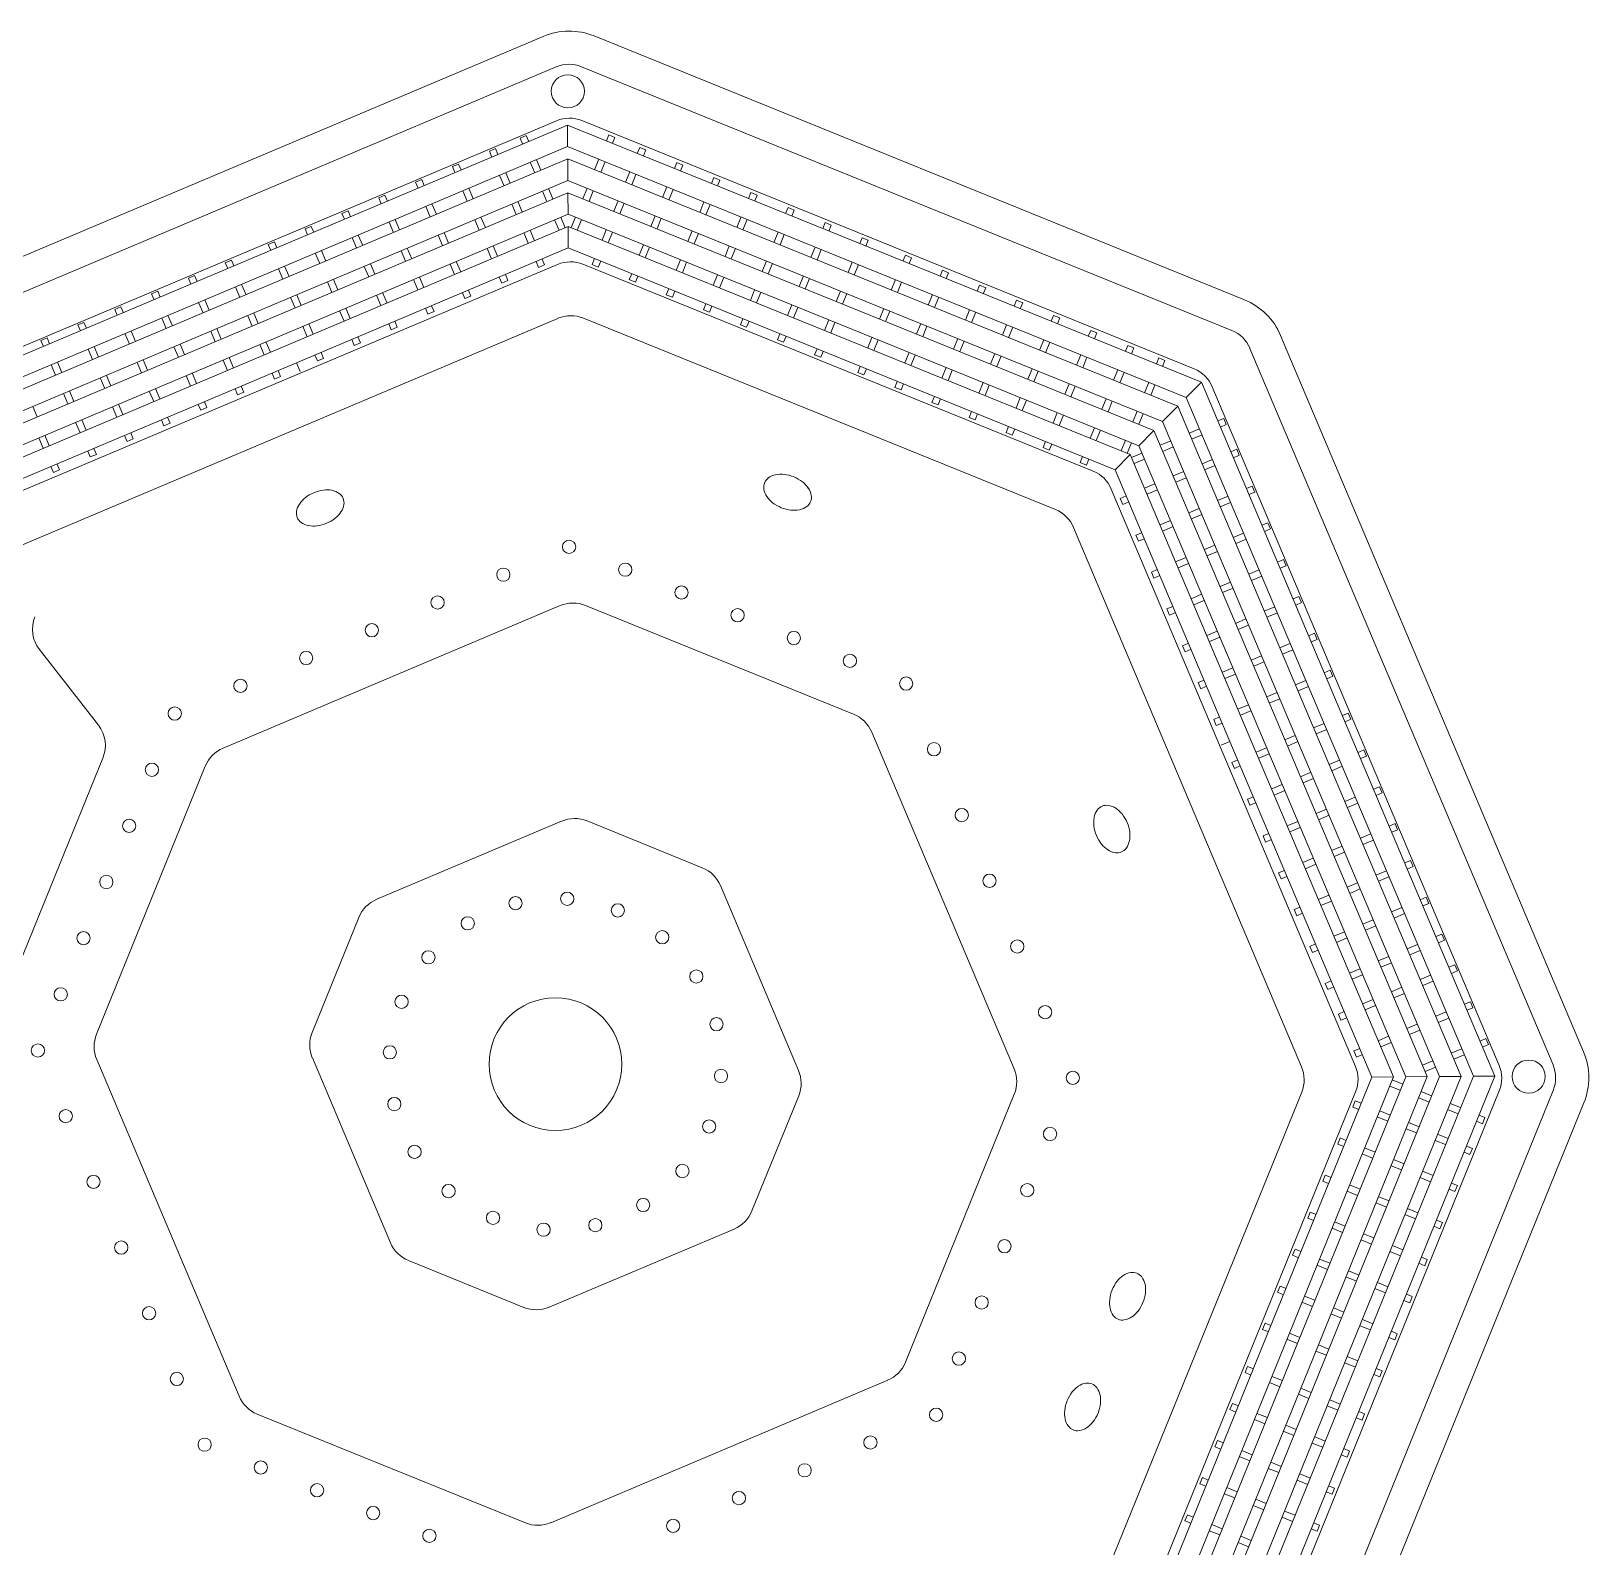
# Model space of a CAD drawing. Header units: millimetres. Extents: x 111 to 1506, y 14 to 566.
# Drawn here: x 217.737 to 220.083, y 130.432 to 132.716 of the extents above; entities that cross this region are included whole.
import ezdxf

# ---------------------------------------------------------------- set-up
doc = ezdxf.new("R2010")
doc.units = ezdxf.units.MM
doc.layers.add('PLUMA 0.05', color=240, linetype='Continuous', lineweight=5)

# ---------------------------------------------------------------- blocks, each defined once
blk = doc.blocks.new('ala')
at = {"layer": 'PLUMA 0.05', "color": 25}
for p, q in [((1562.9436, 61.8153), (1561.8865, 61.8153)), ((1561.8511, 61.8007), (1561.0222, 60.9717)), ((1562.9126, 61.7403), (1561.9175, 61.7403)), ((1561.9631, 61.7355), (1561.9631, 61.7259)), ((1561.9731, 61.7355), (1561.9631, 61.7355)), ((1561.9731, 61.7259), (1561.9731, 61.7355)), ((1562.0133, 61.7355), (1562.0133, 61.7259)), ((1562.0233, 61.7355), (1562.0133, 61.7355)), ((1562.0233, 61.7259), (1562.0233, 61.7355)), ((1562.0736, 61.7355), (1562.0736, 61.7259)), ((1562.0836, 61.7355), (1562.0736, 61.7355)), ((1562.0836, 61.7259), (1562.0836, 61.7355)), ((1562.1339, 61.7355), (1562.1339, 61.7259)), ((1562.1439, 61.7355), (1562.1339, 61.7355)), ((1562.1439, 61.7259), (1562.1439, 61.7355)), ((1562.1941, 61.7355), (1562.1941, 61.7259)), ((1562.2041, 61.7355), (1562.1941, 61.7355)), ((1562.2041, 61.7259), (1562.2041, 61.7355)), ((1562.2544, 61.7355), (1562.2544, 61.7259)), ((1562.2644, 61.7355), (1562.2544, 61.7355)), ((1562.2644, 61.7259), (1562.2644, 61.7355)), ((1562.3146, 61.7355), (1562.3146, 61.7259)), ((1562.3246, 61.7355), (1562.3146, 61.7355)), ((1562.3246, 61.7259), (1562.3246, 61.7355)), ((1562.3749, 61.7355), (1562.3749, 61.7259)), ((1562.3849, 61.7355), (1562.3749, 61.7355)), ((1562.3849, 61.7259), (1562.3849, 61.7355)), ((1562.4452, 61.7259), (1562.4452, 61.7355)), ((1562.4452, 61.7355), (1562.4552, 61.7355)), ((1562.4552, 61.7355), (1562.4552, 61.7259)), ((1562.5054, 61.7259), (1562.5054, 61.7355)), ((1562.5054, 61.7355), (1562.5154, 61.7355)), ((1562.5154, 61.7355), (1562.5154, 61.7259)), ((1562.5657, 61.7259), (1562.5657, 61.7355)), ((1562.5657, 61.7355), (1562.5757, 61.7355)), ((1562.5757, 61.7355), (1562.5757, 61.7259)), ((1562.626, 61.7259), (1562.626, 61.7355)), ((1562.626, 61.7355), (1562.636, 61.7355)), ((1562.636, 61.7355), (1562.636, 61.7259)), ((1561.8822, 61.7257), (1561.0972, 60.9407)), ((1561.8997, 61.7259), (1561.4613, 61.2875)), ((1561.9121, 61.6959), (1561.8997, 61.7259)), ((1561.8997, 61.7259), (1562.415, 61.7259)), ((1562.9304, 61.7259), (1562.415, 61.7259)), ((1561.9121, 61.6959), (1561.4825, 61.2663)), ((1561.8522, 61.6921), (1561.8593, 61.6991)), ((1561.8591, 61.6852), (1561.8522, 61.6921)), ((1561.8593, 61.6991), (1561.8661, 61.6923)), ((1561.9121, 61.6959), (1562.415, 61.6959)), ((1561.9631, 61.6959), (1561.9631, 61.6788)), ((1561.9731, 61.6788), (1561.9731, 61.6959)), ((1562.0133, 61.6959), (1562.0133, 61.6788)), ((1562.0233, 61.6788), (1562.0233, 61.6959)), ((1562.0736, 61.6959), (1562.0736, 61.6788)), ((1562.0836, 61.6788), (1562.0836, 61.6959)), ((1562.1339, 61.6959), (1562.1339, 61.6788)), ((1562.1439, 61.6788), (1562.1439, 61.6959)), ((1562.1941, 61.6959), (1562.1941, 61.6788)), ((1562.2041, 61.6788), (1562.2041, 61.6959)), ((1562.2544, 61.6959), (1562.2544, 61.6788)), ((1562.2644, 61.6788), (1562.2644, 61.6959)), ((1562.3146, 61.6959), (1562.3146, 61.6788)), ((1562.3246, 61.6788), (1562.3246, 61.6959)), ((1562.3749, 61.6959), (1562.3749, 61.6788)), ((1562.3849, 61.6788), (1562.3849, 61.6959)), ((1562.9179, 61.6959), (1562.415, 61.6959)), ((1562.4452, 61.6788), (1562.4452, 61.6959)), ((1562.4552, 61.6959), (1562.4552, 61.6788)), ((1562.5054, 61.6788), (1562.5054, 61.6959)), ((1562.5154, 61.6959), (1562.5154, 61.6788)), ((1562.5657, 61.6788), (1562.5657, 61.6959)), ((1562.5757, 61.6959), (1562.5757, 61.6788)), ((1562.626, 61.6788), (1562.626, 61.6959)), ((1562.636, 61.6959), (1562.636, 61.6788)), ((1561.9192, 61.6788), (1561.4946, 61.2542)), ((1561.8923, 61.652), (1561.8803, 61.664)), ((1561.8874, 61.6711), (1561.8994, 61.659)), ((1561.9316, 61.6488), (1561.9192, 61.6788)), ((1561.9192, 61.6788), (1562.415, 61.6788)), ((1562.9109, 61.6788), (1562.415, 61.6788)), ((1561.9316, 61.6488), (1561.5158, 61.233)), ((1561.8096, 61.6495), (1561.8167, 61.6565)), ((1561.8165, 61.6426), (1561.8096, 61.6495)), ((1561.8167, 61.6565), (1561.8235, 61.6497)), ((1561.9206, 61.6378), (1561.9327, 61.6258)), ((1561.9316, 61.6488), (1562.415, 61.6488)), ((1561.9631, 61.6488), (1561.9631, 61.6318)), ((1561.9731, 61.6318), (1561.9731, 61.6488)), ((1562.0133, 61.6488), (1562.0133, 61.6318)), ((1562.0233, 61.6318), (1562.0233, 61.6488)), ((1562.0736, 61.6488), (1562.0736, 61.6318)), ((1562.0836, 61.6318), (1562.0836, 61.6488)), ((1562.1339, 61.6488), (1562.1339, 61.6318)), ((1562.1439, 61.6318), (1562.1439, 61.6488)), ((1562.1941, 61.6488), (1562.1941, 61.6318)), ((1562.2041, 61.6318), (1562.2041, 61.6488)), ((1562.2544, 61.6488), (1562.2544, 61.6318)), ((1562.2644, 61.6318), (1562.2644, 61.6488)), ((1562.3146, 61.6488), (1562.3146, 61.6318)), ((1562.3246, 61.6318), (1562.3246, 61.6488)), ((1562.3749, 61.6488), (1562.3749, 61.6318)), ((1562.3849, 61.6318), (1562.3849, 61.6488)), ((1562.8984, 61.6488), (1562.415, 61.6488)), ((1562.4452, 61.6318), (1562.4452, 61.6488)), ((1562.4552, 61.6488), (1562.4552, 61.6318)), ((1562.5054, 61.6318), (1562.5054, 61.6488)), ((1562.5154, 61.6488), (1562.5154, 61.6318)), ((1562.5657, 61.6318), (1562.5657, 61.6488)), ((1562.5757, 61.6488), (1562.5757, 61.6318)), ((1562.626, 61.6318), (1562.626, 61.6488)), ((1562.636, 61.6488), (1562.636, 61.6318)), ((1562.6862, 61.6318), (1562.6862, 61.6488)), ((1562.6962, 61.6488), (1562.6962, 61.6318)), ((1561.9387, 61.6318), (1561.5279, 61.221)), ((1561.8497, 61.6094), (1561.8377, 61.6214)), ((1561.8447, 61.6285), (1561.8568, 61.6164)), ((1561.9256, 61.6187), (1561.9136, 61.6308)), ((1561.9511, 61.6018), (1561.9387, 61.6318)), ((1561.9387, 61.6318), (1562.415, 61.6318)), ((1562.8914, 61.6318), (1562.415, 61.6318)), ((1561.9511, 61.6018), (1561.5491, 61.1997)), ((1561.767, 61.6068), (1561.7741, 61.6139)), ((1561.7738, 61.6), (1561.767, 61.6068)), ((1561.7741, 61.6139), (1561.7809, 61.6071)), ((1561.878, 61.5952), (1561.8901, 61.5832)), ((1561.9511, 61.6018), (1562.415, 61.6018)), ((1561.9631, 61.6018), (1561.9631, 61.5847)), ((1561.9731, 61.5847), (1561.9731, 61.6018)), ((1562.0133, 61.6018), (1562.0133, 61.5847)), ((1562.0233, 61.5847), (1562.0233, 61.6018)), ((1562.0736, 61.6018), (1562.0736, 61.5847)), ((1562.0836, 61.5847), (1562.0836, 61.6018)), ((1562.1339, 61.6018), (1562.1339, 61.5847)), ((1562.1439, 61.5847), (1562.1439, 61.6018)), ((1562.1941, 61.6018), (1562.1941, 61.5847)), ((1562.2041, 61.5847), (1562.2041, 61.6018)), ((1562.2544, 61.6018), (1562.2544, 61.5847)), ((1562.2644, 61.5847), (1562.2644, 61.6018)), ((1562.3146, 61.6018), (1562.3146, 61.5847)), ((1562.3246, 61.5847), (1562.3246, 61.6018)), ((1562.3749, 61.6018), (1562.3749, 61.5847)), ((1562.3849, 61.5847), (1562.3849, 61.6018)), ((1562.8789, 61.6018), (1562.415, 61.6018)), ((1562.4452, 61.5847), (1562.4452, 61.6018)), ((1562.4552, 61.6018), (1562.4552, 61.5847)), ((1562.5054, 61.5847), (1562.5054, 61.6018)), ((1562.5154, 61.6018), (1562.5154, 61.5847)), ((1562.5657, 61.5847), (1562.5657, 61.6018)), ((1562.5757, 61.6018), (1562.5757, 61.5847)), ((1562.626, 61.5847), (1562.626, 61.6018)), ((1562.636, 61.6018), (1562.636, 61.5847)), ((1562.6862, 61.5847), (1562.6862, 61.6018)), ((1562.6962, 61.6018), (1562.6962, 61.5847)), ((1561.9582, 61.5847), (1561.5612, 61.1877)), ((1561.7315, 61.5713), (1561.7386, 61.5784)), ((1561.7383, 61.5645), (1561.7315, 61.5713)), ((1561.7386, 61.5784), (1561.7454, 61.5716)), ((1561.8071, 61.5668), (1561.7951, 61.5788)), ((1561.8021, 61.5859), (1561.8142, 61.5738)), ((1561.883, 61.5761), (1561.8709, 61.5881)), ((1561.9706, 61.5547), (1561.9582, 61.5847)), ((1561.9582, 61.5847), (1562.415, 61.5847)), ((1562.8719, 61.5847), (1562.415, 61.5847)), ((1561.9706, 61.5547), (1561.5824, 61.1665)), ((1561.7666, 61.5503), (1561.7787, 61.5383)), ((1561.8404, 61.5335), (1561.8283, 61.5455)), ((1561.8354, 61.5526), (1561.8475, 61.5405)), ((1561.9163, 61.5428), (1561.9042, 61.5549)), ((1561.9113, 61.5619), (1561.9234, 61.5499)), ((1561.9706, 61.5547), (1562.415, 61.5547)), ((1562.0133, 61.5547), (1562.0133, 61.5451)), ((1562.0233, 61.5451), (1562.0133, 61.5451)), ((1562.0233, 61.5451), (1562.0233, 61.5547)), ((1562.0736, 61.5547), (1562.0736, 61.5451)), ((1562.0836, 61.5451), (1562.0736, 61.5451)), ((1562.0836, 61.5451), (1562.0836, 61.5547)), ((1562.1339, 61.5547), (1562.1339, 61.5451)), ((1562.1439, 61.5451), (1562.1339, 61.5451)), ((1562.1439, 61.5451), (1562.1439, 61.5547)), ((1562.1941, 61.5547), (1562.1941, 61.5451)), ((1562.2041, 61.5451), (1562.1941, 61.5451)), ((1562.2041, 61.5451), (1562.2041, 61.5547)), ((1562.2544, 61.5547), (1562.2544, 61.5451)), ((1562.2644, 61.5451), (1562.2544, 61.5451)), ((1562.2644, 61.5451), (1562.2644, 61.5547)), ((1562.3146, 61.5547), (1562.3146, 61.5451)), ((1562.3246, 61.5451), (1562.3146, 61.5451)), ((1562.3246, 61.5451), (1562.3246, 61.5547)), ((1562.3749, 61.5547), (1562.3749, 61.5451)), ((1562.3849, 61.5451), (1562.3749, 61.5451)), ((1562.3849, 61.5451), (1562.3849, 61.5547)), ((1562.8595, 61.5547), (1562.415, 61.5547)), ((1562.4452, 61.5451), (1562.4452, 61.5547)), ((1562.4452, 61.5451), (1562.4552, 61.5451)), ((1562.4552, 61.5547), (1562.4552, 61.5451)), ((1562.5054, 61.5451), (1562.5054, 61.5547)), ((1562.5054, 61.5451), (1562.5154, 61.5451)), ((1562.5154, 61.5547), (1562.5154, 61.5451)), ((1562.5657, 61.5451), (1562.5657, 61.5547)), ((1562.5657, 61.5451), (1562.5757, 61.5451)), ((1562.5757, 61.5547), (1562.5757, 61.5451)), ((1562.626, 61.5451), (1562.626, 61.5547)), ((1562.626, 61.5451), (1562.636, 61.5451)), ((1562.636, 61.5547), (1562.636, 61.5451)), ((1562.6862, 61.5451), (1562.6862, 61.5547)), ((1562.6862, 61.5451), (1562.6962, 61.5451)), ((1562.6962, 61.5547), (1562.6962, 61.5451)), ((1561.965, 61.5257), (1561.2972, 60.8578)), ((1561.6889, 61.5287), (1561.6959, 61.5358)), ((1561.6957, 61.5219), (1561.6889, 61.5287)), ((1561.6959, 61.5358), (1561.7028, 61.5289)), ((1561.7716, 61.5312), (1561.7595, 61.5433)), ((1561.9443, 61.5148), (1561.9375, 61.5216)), ((1561.9443, 61.5148), (1561.9514, 61.5218)), ((1561.9446, 61.5287), (1561.9514, 61.5218)), ((1562.8297, 61.5403), (1562.0004, 61.5403)), ((1561.729, 61.4886), (1561.7169, 61.5007)), ((1561.724, 61.5077), (1561.736, 61.4957)), ((1561.8049, 61.4979), (1561.7928, 61.51)), ((1561.7999, 61.5171), (1561.8119, 61.505)), ((1561.8737, 61.5002), (1561.8616, 61.5123)), ((1561.8687, 61.5193), (1561.8807, 61.5073)), ((1561.6463, 61.4861), (1561.6533, 61.4932)), ((1561.6531, 61.4793), (1561.6463, 61.4861)), ((1561.6533, 61.4932), (1561.6602, 61.4863)), ((1561.7573, 61.4745), (1561.7693, 61.4624)), ((1561.8381, 61.4647), (1561.8261, 61.4767)), ((1561.8331, 61.4838), (1561.8452, 61.4717)), ((1561.9017, 61.4722), (1561.8949, 61.479)), ((1561.9017, 61.4722), (1561.9088, 61.4792)), ((1561.902, 61.4861), (1561.9088, 61.4792)), ((1561.9961, 61.4507), (1561.3722, 60.8268)), ((1561.6036, 61.4435), (1561.6107, 61.4505)), ((1561.6107, 61.4505), (1561.6175, 61.4437)), ((1561.6864, 61.446), (1561.6743, 61.458)), ((1561.6814, 61.4651), (1561.6934, 61.4531)), ((1561.7622, 61.4553), (1561.7502, 61.4674)), ((1561.8664, 61.4505), (1561.8732, 61.4437)), ((1562.7986, 61.4653), (1562.0314, 61.4653)), ((1561.6105, 61.4367), (1561.6036, 61.4435)), ((1561.7146, 61.4318), (1561.7267, 61.4198)), ((1561.7955, 61.422), (1561.7835, 61.4341)), ((1561.7905, 61.4412), (1561.8026, 61.4291)), ((1561.8662, 61.4366), (1561.8593, 61.4434)), ((1561.8662, 61.4366), (1561.8732, 61.4437)), ((1561.561, 61.4009), (1561.5681, 61.4079)), ((1561.5681, 61.4079), (1561.5749, 61.4011)), ((1561.6437, 61.4034), (1561.6317, 61.4154)), ((1561.6388, 61.4225), (1561.6508, 61.4104)), ((1561.7196, 61.4127), (1561.7076, 61.4248)), ((1561.8238, 61.4079), (1561.8306, 61.4011)), ((1561.5679, 61.394), (1561.561, 61.4009)), ((1561.5961, 61.3799), (1561.6082, 61.3678)), ((1561.677, 61.3701), (1561.665, 61.3822)), ((1561.672, 61.3892), (1561.6841, 61.3772)), ((1561.7529, 61.3794), (1561.7409, 61.3915)), ((1561.7479, 61.3986), (1561.76, 61.3865)), ((1561.8236, 61.394), (1561.8167, 61.4008)), ((1561.8236, 61.394), (1561.8306, 61.4011)), ((1561.5184, 61.3583), (1561.5255, 61.3653)), ((1561.5252, 61.3514), (1561.5184, 61.3583)), ((1561.5255, 61.3653), (1561.5323, 61.3585)), ((1561.6011, 61.3608), (1561.5891, 61.3728)), ((1561.7809, 61.3514), (1561.7741, 61.3582)), ((1561.7809, 61.3514), (1561.788, 61.3585)), ((1561.7812, 61.3653), (1561.788, 61.3585)), ((1561.5535, 61.3373), (1561.5656, 61.3252)), ((1561.6344, 61.3275), (1561.6224, 61.3395)), ((1561.6294, 61.3466), (1561.6415, 61.3346)), ((1561.7103, 61.3368), (1561.6982, 61.3489)), ((1561.7053, 61.356), (1561.7174, 61.3439)), ((1561.4758, 61.3156), (1561.4829, 61.3227)), ((1561.4826, 61.3088), (1561.4758, 61.3156)), ((1561.4829, 61.3227), (1561.4897, 61.3159)), ((1561.5585, 61.3182), (1561.5465, 61.3302)), ((1561.6627, 61.3133), (1561.6748, 61.3013)), ((1561.7383, 61.3088), (1561.7315, 61.3156)), ((1561.7383, 61.3088), (1561.7454, 61.3159)), ((1561.7386, 61.3227), (1561.7454, 61.3159)), ((1561.0969, 60.9231), (1561.4613, 61.2875)), ((1561.5159, 61.2755), (1561.5039, 61.2876)), ((1561.5109, 61.2947), (1561.523, 61.2826)), ((1561.5918, 61.2849), (1561.5797, 61.2969)), ((1561.5868, 61.304), (1561.5989, 61.2919)), ((1561.6677, 61.2942), (1561.6556, 61.3063)), ((1561.127, 60.9107), (1561.4825, 61.2663)), ((1561.4332, 61.273), (1561.4261, 61.266)), ((1561.4261, 61.266), (1561.433, 61.2591)), ((1561.44, 61.2662), (1561.4332, 61.273)), ((1561.6251, 61.2516), (1561.613, 61.2637)), ((1561.6201, 61.2707), (1561.6321, 61.2587)), ((1561.6957, 61.2662), (1561.6889, 61.273)), ((1561.6957, 61.2662), (1561.7028, 61.2732)), ((1561.696, 61.2801), (1561.7028, 61.2732)), ((1561.144, 60.9036), (1561.4946, 61.2542)), ((1561.4733, 61.2329), (1561.4612, 61.245)), ((1561.5492, 61.2423), (1561.5371, 61.2543)), ((1561.5442, 61.2614), (1561.5563, 61.2493)), ((1561.174, 60.8912), (1561.5158, 61.233)), ((1561.1911, 60.8841), (1561.5279, 61.221)), ((1561.3906, 61.2304), (1561.3835, 61.2233)), ((1561.3835, 61.2233), (1561.3903, 61.2165)), ((1561.3974, 61.2236), (1561.3906, 61.2304)), ((1561.4542, 61.2379), (1561.4662, 61.2259)), ((1561.5825, 61.209), (1561.5704, 61.2211)), ((1561.5775, 61.2281), (1561.5895, 61.2161)), ((1561.6531, 61.2236), (1561.6463, 61.2304)), ((1561.6531, 61.2236), (1561.6602, 61.2306)), ((1561.6534, 61.2375), (1561.6602, 61.2306)), ((1561.2211, 60.8717), (1561.5491, 61.1997)), ((1561.4116, 61.1953), (1561.4236, 61.1833)), ((1561.4307, 61.1903), (1561.4186, 61.2024)), ((1561.4874, 61.2046), (1561.4995, 61.1926)), ((1561.5066, 61.1997), (1561.4945, 61.2117)), ((1561.6108, 61.1948), (1561.6176, 61.188)), ((1561.2381, 60.8647), (1561.5612, 61.1877)), ((1561.348, 61.1878), (1561.3409, 61.1807)), ((1561.3409, 61.1807), (1561.3477, 61.1739)), ((1561.3548, 61.181), (1561.348, 61.1878)), ((1561.464, 61.157), (1561.4519, 61.1691)), ((1561.5207, 61.1714), (1561.5328, 61.1593)), ((1561.5399, 61.1664), (1561.5278, 61.1784)), ((1561.6105, 61.181), (1561.6037, 61.1878)), ((1561.6105, 61.181), (1561.6176, 61.188)), ((1561.2681, 60.8522), (1561.5824, 61.1665)), ((1561.3054, 61.1452), (1561.2983, 61.1381)), ((1561.3122, 61.1384), (1561.3054, 61.1452)), ((1561.369, 61.1527), (1561.381, 61.1406)), ((1561.3881, 61.1477), (1561.376, 61.1598)), ((1561.4448, 61.162), (1561.4569, 61.15)), ((1561.5679, 61.1383), (1561.5611, 61.1452)), ((1561.5824, 61.1665), (1561.5926, 61.1563)), ((1561.2983, 61.1381), (1561.3051, 61.1313)), ((1561.4214, 61.1144), (1561.4093, 61.1265)), ((1561.4781, 61.1288), (1561.4902, 61.1167)), ((1561.4972, 61.1238), (1561.4852, 61.1358)), ((1561.554, 61.1381), (1561.5608, 61.1313)), ((1561.5679, 61.1383), (1561.5608, 61.1313)), ((1561.2628, 61.1026), (1561.2557, 61.0955)), ((1561.2696, 61.0958), (1561.2628, 61.1026)), ((1561.3263, 61.1101), (1561.3384, 61.098)), ((1561.3455, 61.1051), (1561.3334, 61.1172)), ((1561.4022, 61.1194), (1561.4143, 61.1074)), ((1561.5253, 61.0957), (1561.5185, 61.1026)), ((1561.2557, 61.0955), (1561.2625, 61.0887)), ((1561.3596, 61.0768), (1561.3717, 61.0648)), ((1561.3787, 61.0718), (1561.3667, 61.0839)), ((1561.4355, 61.0861), (1561.4476, 61.0741)), ((1561.4546, 61.0812), (1561.4426, 61.0932)), ((1561.5114, 61.0955), (1561.5182, 61.0887)), ((1561.5253, 61.0957), (1561.5182, 61.0887)), ((1561.2201, 61.06), (1561.2131, 61.0529)), ((1561.2131, 61.0529), (1561.2199, 61.0461)), ((1561.227, 61.0532), (1561.2201, 61.06)), ((1561.2837, 61.0675), (1561.2958, 61.0554)), ((1561.3029, 61.0625), (1561.2908, 61.0745)), ((1561.4688, 61.0529), (1561.4756, 61.046)), ((1561.4827, 61.0531), (1561.4756, 61.046)), ((1561.4827, 61.0531), (1561.4758, 61.0599)), ((1562.633, 61.0653), (1562.1971, 61.0653)), ((1561.2602, 61.0199), (1561.2482, 61.0319)), ((1561.317, 61.0342), (1561.3291, 61.0221)), ((1561.3361, 61.0292), (1561.3241, 61.0413)), ((1561.3929, 61.0435), (1561.405, 61.0315)), ((1561.412, 61.0385), (1561.4, 61.0506)), ((1562.1618, 61.0507), (1561.7722, 60.6611)), ((1563.0579, 60.6611), (1562.6683, 61.0507)), ((1561.1775, 61.0174), (1561.1705, 61.0103)), ((1561.1705, 61.0103), (1561.1773, 61.0035)), ((1561.1844, 61.0105), (1561.1775, 61.0174)), ((1561.2411, 61.0249), (1561.2532, 61.0128)), ((1561.3694, 60.9959), (1561.3574, 61.008)), ((1561.4262, 61.0103), (1561.433, 61.0034)), ((1561.4401, 61.0105), (1561.433, 61.0034)), ((1561.4401, 61.0105), (1561.4332, 61.0173)), ((1561.142, 60.9818), (1561.1349, 60.9748)), ((1561.1488, 60.975), (1561.142, 60.9818)), ((1561.1985, 60.9823), (1561.2106, 60.9702)), ((1561.2176, 60.9773), (1561.2056, 60.9893)), ((1561.2744, 60.9916), (1561.2865, 60.9795)), ((1561.2935, 60.9866), (1561.2815, 60.9987)), ((1561.3503, 61.0009), (1561.3623, 60.9889)), ((1561.1349, 60.9748), (1561.1417, 60.9679)), ((1561.3077, 60.9583), (1561.3197, 60.9463)), ((1561.3268, 60.9533), (1561.3147, 60.9654)), ((1561.3836, 60.9676), (1561.3904, 60.9608)), ((1561.3974, 60.9679), (1561.3904, 60.9608)), ((1561.3974, 60.9679), (1561.3906, 60.9747)), ((1561.0075, 60.9364), (1561.0075, 59.8792)), ((1561.163, 60.9467), (1561.175, 60.9347)), ((1561.1821, 60.9417), (1561.17, 60.9538)), ((1561.2318, 60.949), (1561.2438, 60.9369)), ((1561.2509, 60.944), (1561.2389, 60.956)), ((1561.127, 60.9107), (1561.0969, 60.9231)), ((1561.0969, 60.9231), (1561.0969, 60.4078)), ((1561.127, 60.9107), (1561.127, 60.4078)), ((1561.1962, 60.9134), (1561.2083, 60.9014)), ((1561.2154, 60.9084), (1561.2033, 60.9205)), ((1561.2651, 60.9157), (1561.2771, 60.9036)), ((1561.2842, 60.9107), (1561.2721, 60.9228)), ((1561.3409, 60.925), (1561.3478, 60.9182)), ((1561.3548, 60.9253), (1561.3478, 60.9182)), ((1561.3548, 60.9253), (1561.348, 60.9321)), ((1561.0825, 60.9053), (1561.0825, 59.9103)), ((1561.174, 60.8912), (1561.144, 60.9036)), ((1561.144, 60.9036), (1561.144, 60.4078)), ((1561.174, 60.8912), (1561.174, 60.4078)), ((1561.2486, 60.8752), (1561.2366, 60.8872)), ((1561.3122, 60.8827), (1561.3054, 60.8895)), ((1561.2211, 60.8717), (1561.1911, 60.8841)), ((1561.1911, 60.8841), (1561.1911, 60.4078)), ((1561.2211, 60.8717), (1561.2211, 60.4078)), ((1561.2295, 60.8802), (1561.2416, 60.8681)), ((1561.2681, 60.8522), (1561.2381, 60.8647)), ((1561.2381, 60.8647), (1561.2381, 60.4078)), ((1561.2983, 60.8824), (1561.3052, 60.8756)), ((1561.3122, 60.8827), (1561.3052, 60.8756)), ((1561.0873, 60.8498), (1561.0873, 60.8598)), ((1561.0873, 60.8598), (1561.0969, 60.8598)), ((1561.0969, 60.8498), (1561.0873, 60.8498)), ((1561.127, 60.8598), (1561.144, 60.8598)), ((1561.144, 60.8498), (1561.127, 60.8498)), ((1561.174, 60.8598), (1561.1911, 60.8598)), ((1561.1911, 60.8498), (1561.174, 60.8498)), ((1561.2211, 60.8598), (1561.2381, 60.8598)), ((1561.2381, 60.8498), (1561.2211, 60.8498)), ((1561.2681, 60.8522), (1561.2681, 60.4078)), ((1561.2825, 60.8225), (1561.2825, 59.9931)), ((1561.0873, 60.7995), (1561.0873, 60.8095)), ((1561.0873, 60.8095), (1561.0969, 60.8095)), ((1561.0969, 60.7995), (1561.0873, 60.7995)), ((1561.127, 60.8095), (1561.144, 60.8095)), ((1561.144, 60.7995), (1561.127, 60.7995)), ((1561.174, 60.8095), (1561.1911, 60.8095)), ((1561.1911, 60.7995), (1561.174, 60.7995)), ((1561.2211, 60.8095), (1561.2381, 60.8095)), ((1561.2381, 60.7995), (1561.2211, 60.7995)), ((1561.2681, 60.8095), (1561.2778, 60.8095)), ((1561.2778, 60.7995), (1561.2681, 60.7995)), ((1561.2778, 60.7995), (1561.2778, 60.8095)), ((1561.3575, 60.7914), (1561.3575, 60.0242)), ((1561.0873, 60.7392), (1561.0873, 60.7492)), ((1561.0873, 60.7492), (1561.0969, 60.7492)), ((1561.127, 60.7492), (1561.144, 60.7492)), ((1561.174, 60.7492), (1561.1911, 60.7492)), ((1561.2211, 60.7492), (1561.2381, 60.7492)), ((1561.2681, 60.7492), (1561.2778, 60.7492)), ((1561.2778, 60.7392), (1561.2778, 60.7492)), ((1562.286, 60.7507), (1562.0722, 60.5368)), ((1562.5087, 60.7653), (1562.3214, 60.7653)), ((1562.7579, 60.5368), (1562.544, 60.7507)), ((1561.0969, 60.7392), (1561.0873, 60.7392)), ((1561.144, 60.7392), (1561.127, 60.7392)), ((1561.1911, 60.7392), (1561.174, 60.7392)), ((1561.2381, 60.7392), (1561.2211, 60.7392)), ((1561.2778, 60.7392), (1561.2681, 60.7392)), ((1561.0873, 60.679), (1561.0873, 60.689)), ((1561.0873, 60.689), (1561.0969, 60.689)), ((1561.0969, 60.679), (1561.0873, 60.679)), ((1561.127, 60.689), (1561.144, 60.689)), ((1561.144, 60.679), (1561.127, 60.679)), ((1561.174, 60.689), (1561.1911, 60.689)), ((1561.1911, 60.679), (1561.174, 60.679)), ((1561.2211, 60.689), (1561.2381, 60.689)), ((1561.2381, 60.679), (1561.2211, 60.679)), ((1561.2681, 60.689), (1561.2778, 60.689)), ((1561.2778, 60.679), (1561.2681, 60.679)), ((1561.2778, 60.679), (1561.2778, 60.689)), ((1561.0873, 60.6187), (1561.0873, 60.6287)), ((1561.0873, 60.6287), (1561.0969, 60.6287)), ((1561.0969, 60.6187), (1561.0873, 60.6187)), ((1561.127, 60.6287), (1561.144, 60.6287)), ((1561.144, 60.6187), (1561.127, 60.6187)), ((1561.174, 60.6287), (1561.1911, 60.6287)), ((1561.1911, 60.6187), (1561.174, 60.6187)), ((1561.2211, 60.6287), (1561.2381, 60.6287)), ((1561.2381, 60.6187), (1561.2211, 60.6187)), ((1561.2681, 60.6287), (1561.2778, 60.6287)), ((1561.2778, 60.6187), (1561.2681, 60.6187)), ((1561.2778, 60.6187), (1561.2778, 60.6287)), ((1561.7575, 60.6257), (1561.7575, 60.1899)), ((1563.0725, 60.6257), (1563.0725, 60.1899)), ((1561.0873, 60.5585), (1561.0873, 60.5685)), ((1561.0873, 60.5685), (1561.0969, 60.5685)), ((1561.127, 60.5685), (1561.144, 60.5685)), ((1561.174, 60.5685), (1561.1911, 60.5685)), ((1561.2211, 60.5685), (1561.2381, 60.5685)), ((1561.2681, 60.5685), (1561.2778, 60.5685)), ((1561.2778, 60.5585), (1561.2778, 60.5685)), ((1561.0969, 60.5585), (1561.0873, 60.5585)), ((1561.144, 60.5585), (1561.127, 60.5585)), ((1561.1911, 60.5585), (1561.174, 60.5585)), ((1561.2381, 60.5585), (1561.2211, 60.5585)), ((1561.2778, 60.5585), (1561.2681, 60.5585)), ((1561.0873, 60.4982), (1561.0873, 60.5082)), ((1561.0873, 60.5082), (1561.0969, 60.5082)), ((1561.0969, 60.4982), (1561.0873, 60.4982)), ((1561.127, 60.5082), (1561.144, 60.5082)), ((1561.144, 60.4982), (1561.127, 60.4982)), ((1561.174, 60.5082), (1561.1911, 60.5082)), ((1561.1911, 60.4982), (1561.174, 60.4982)), ((1561.2211, 60.5082), (1561.2381, 60.5082)), ((1561.2381, 60.4982), (1561.2211, 60.4982)), ((1561.2681, 60.5082), (1561.2778, 60.5082)), ((1561.2778, 60.4982), (1561.2681, 60.4982)), ((1561.2778, 60.4982), (1561.2778, 60.5082)), ((1562.0575, 60.5015), (1562.0575, 60.3142)), ((1562.7725, 60.5015), (1562.7725, 60.3142)), ((1561.0873, 60.4379), (1561.0873, 60.4479)), ((1561.0873, 60.4479), (1561.0969, 60.4479)), ((1561.127, 60.4479), (1561.144, 60.4479)), ((1561.174, 60.4479), (1561.1911, 60.4479)), ((1561.2211, 60.4479), (1561.2381, 60.4479)), ((1561.2681, 60.4479), (1561.2778, 60.4479)), ((1561.2778, 60.4379), (1561.2778, 60.4479)), ((1561.0969, 60.4379), (1561.0873, 60.4379)), ((1561.144, 60.4379), (1561.127, 60.4379)), ((1561.1911, 60.4379), (1561.174, 60.4379)), ((1561.2381, 60.4379), (1561.2211, 60.4379)), ((1561.2778, 60.4379), (1561.2681, 60.4379)), ((1561.0969, 59.8925), (1561.0969, 60.4078)), ((1561.127, 59.9049), (1561.127, 60.4078)), ((1561.144, 59.912), (1561.144, 60.4078)), ((1561.174, 59.9244), (1561.174, 60.4078)), ((1561.1911, 59.9315), (1561.1911, 60.4078)), ((1561.2211, 59.9439), (1561.2211, 60.4078)), ((1561.2381, 59.951), (1561.2381, 60.4078)), ((1561.2681, 59.9634), (1561.2681, 60.4078)), ((1561.0969, 60.3777), (1561.0873, 60.3777)), ((1561.0873, 60.3777), (1561.0873, 60.3677)), ((1561.144, 60.3777), (1561.127, 60.3777)), ((1561.1911, 60.3777), (1561.174, 60.3777)), ((1561.2381, 60.3777), (1561.2211, 60.3777)), ((1561.2778, 60.3777), (1561.2681, 60.3777)), ((1561.2778, 60.3777), (1561.2778, 60.3677)), ((1561.0873, 60.3677), (1561.0969, 60.3677)), ((1561.127, 60.3677), (1561.144, 60.3677)), ((1561.174, 60.3677), (1561.1911, 60.3677)), ((1561.2211, 60.3677), (1561.2381, 60.3677)), ((1561.2681, 60.3677), (1561.2778, 60.3677)), ((1561.0969, 60.3174), (1561.0873, 60.3174)), ((1561.0873, 60.3174), (1561.0873, 60.3074)), ((1561.0873, 60.3074), (1561.0969, 60.3074)), ((1561.144, 60.3174), (1561.127, 60.3174)), ((1561.127, 60.3074), (1561.144, 60.3074)), ((1561.1911, 60.3174), (1561.174, 60.3174)), ((1561.174, 60.3074), (1561.1911, 60.3074)), ((1561.2381, 60.3174), (1561.2211, 60.3174)), ((1561.2211, 60.3074), (1561.2381, 60.3074)), ((1561.2778, 60.3174), (1561.2681, 60.3174)), ((1561.2681, 60.3074), (1561.2778, 60.3074)), ((1561.2778, 60.3174), (1561.2778, 60.3074)), ((1562.286, 60.065), (1562.0722, 60.2788)), ((1562.7579, 60.2788), (1562.544, 60.065)), ((1561.0969, 60.2572), (1561.0873, 60.2572)), ((1561.0873, 60.2572), (1561.0873, 60.2472)), ((1561.144, 60.2572), (1561.127, 60.2572)), ((1561.1911, 60.2572), (1561.174, 60.2572)), ((1561.2381, 60.2572), (1561.2211, 60.2572)), ((1561.2778, 60.2572), (1561.2681, 60.2572)), ((1561.2778, 60.2572), (1561.2778, 60.2472)), ((1561.0873, 60.2472), (1561.0969, 60.2472)), ((1561.127, 60.2472), (1561.144, 60.2472)), ((1561.174, 60.2472), (1561.1911, 60.2472)), ((1561.2211, 60.2472), (1561.2381, 60.2472)), ((1561.2681, 60.2472), (1561.2778, 60.2472)), ((1561.0969, 60.1969), (1561.0873, 60.1969)), ((1561.0873, 60.1969), (1561.0873, 60.1869)), ((1561.0873, 60.1869), (1561.0969, 60.1869)), ((1561.144, 60.1969), (1561.127, 60.1969)), ((1561.127, 60.1869), (1561.144, 60.1869)), ((1561.1911, 60.1969), (1561.174, 60.1969)), ((1561.174, 60.1869), (1561.1911, 60.1869)), ((1561.2381, 60.1969), (1561.2211, 60.1969)), ((1561.2211, 60.1869), (1561.2381, 60.1869)), ((1561.2778, 60.1969), (1561.2681, 60.1969)), ((1561.2681, 60.1869), (1561.2778, 60.1869)), ((1561.2778, 60.1969), (1561.2778, 60.1869)), ((1561.0969, 60.1366), (1561.0873, 60.1366)), ((1561.0873, 60.1366), (1561.0873, 60.1266)), ((1561.144, 60.1366), (1561.127, 60.1366)), ((1561.1911, 60.1366), (1561.174, 60.1366)), ((1561.2381, 60.1366), (1561.2211, 60.1366)), ((1561.2778, 60.1366), (1561.2681, 60.1366)), ((1561.2778, 60.1366), (1561.2778, 60.1266)), ((1562.1618, 59.765), (1561.7722, 60.1545)), ((1563.0579, 60.1545), (1562.6683, 59.765)), ((1561.0873, 60.1266), (1561.0969, 60.1266)), ((1561.127, 60.1266), (1561.144, 60.1266)), ((1561.174, 60.1266), (1561.1911, 60.1266)), ((1561.2211, 60.1266), (1561.2381, 60.1266)), ((1561.2681, 60.1266), (1561.2778, 60.1266)), ((1561.0969, 60.0764), (1561.0873, 60.0764)), ((1561.0873, 60.0764), (1561.0873, 60.0664)), ((1561.0873, 60.0664), (1561.0969, 60.0664)), ((1561.144, 60.0764), (1561.127, 60.0764)), ((1561.127, 60.0664), (1561.144, 60.0664)), ((1561.1911, 60.0764), (1561.174, 60.0764)), ((1561.174, 60.0664), (1561.1911, 60.0664)), ((1561.2381, 60.0764), (1561.2211, 60.0764)), ((1561.2211, 60.0664), (1561.2381, 60.0664)), ((1561.2778, 60.0764), (1561.2681, 60.0764)), ((1561.2681, 60.0664), (1561.2778, 60.0664)), ((1561.2778, 60.0764), (1561.2778, 60.0664)), ((1562.5087, 60.0503), (1562.3214, 60.0503)), ((1561.0969, 60.0161), (1561.0873, 60.0161)), ((1561.0873, 60.0161), (1561.0873, 60.0061)), ((1561.0873, 60.0061), (1561.0969, 60.0061)), ((1561.144, 60.0161), (1561.127, 60.0161)), ((1561.127, 60.0061), (1561.144, 60.0061)), ((1561.1911, 60.0161), (1561.174, 60.0161)), ((1561.174, 60.0061), (1561.1911, 60.0061)), ((1561.2381, 60.0161), (1561.2211, 60.0161)), ((1561.2211, 60.0061), (1561.2381, 60.0061)), ((1561.2778, 60.0161), (1561.2681, 60.0161)), ((1561.2681, 60.0061), (1561.2778, 60.0061)), ((1561.2778, 60.0161), (1561.2778, 60.0061)), ((1561.9961, 59.365), (1561.3722, 59.9888)), ((1561.0969, 59.9658), (1561.0873, 59.9658)), ((1561.0873, 59.9658), (1561.0873, 59.9558)), ((1561.0873, 59.9558), (1561.0969, 59.9558)), ((1561.144, 59.9658), (1561.127, 59.9658)), ((1561.127, 59.9558), (1561.144, 59.9558)), ((1561.1911, 59.9658), (1561.174, 59.9658)), ((1561.174, 59.9558), (1561.1911, 59.9558)), ((1561.2381, 59.9658), (1561.2211, 59.9658)), ((1561.2211, 59.9558), (1561.2381, 59.9558)), ((1561.2681, 59.9634), (1561.2381, 59.951)), ((1561.2381, 59.951), (1561.5612, 59.6279)), ((1561.2681, 59.9634), (1561.5824, 59.6491)), ((1561.965, 59.29), (1561.2972, 59.9578)), ((1561.2211, 59.9439), (1561.1911, 59.9315)), ((1561.1911, 59.9315), (1561.5279, 59.5947)), ((1561.2211, 59.9439), (1561.5491, 59.6159)), ((1561.2295, 59.9355), (1561.2416, 59.9475)), ((1561.2486, 59.9404), (1561.2366, 59.9284)), ((1561.2983, 59.9332), (1561.3052, 59.94)), ((1561.3122, 59.9329), (1561.3052, 59.94)), ((1561.3122, 59.9329), (1561.3054, 59.9261)), ((1561.127, 59.9049), (1561.0969, 59.8925)), ((1561.127, 59.9049), (1561.4825, 59.5493)), ((1561.174, 59.9244), (1561.144, 59.912)), ((1561.144, 59.912), (1561.4946, 59.5614)), ((1561.174, 59.9244), (1561.5158, 59.5826)), ((1561.1962, 59.9022), (1561.2083, 59.9142)), ((1561.2154, 59.9072), (1561.2033, 59.8951)), ((1561.2651, 59.8999), (1561.2771, 59.912)), ((1561.2842, 59.9049), (1561.2721, 59.8928)), ((1561.0969, 59.8925), (1561.4613, 59.5281)), ((1561.163, 59.8689), (1561.175, 59.881)), ((1561.2318, 59.8666), (1561.2438, 59.8787)), ((1561.3409, 59.8906), (1561.3478, 59.8974)), ((1561.3548, 59.8903), (1561.3478, 59.8974)), ((1561.3548, 59.8903), (1561.348, 59.8835)), ((1561.8822, 59.09), (1561.0972, 59.8749)), ((1561.1821, 59.8739), (1561.17, 59.8618)), ((1561.2509, 59.8716), (1561.2389, 59.8596)), ((1561.3077, 59.8573), (1561.3197, 59.8694)), ((1561.3268, 59.8623), (1561.3147, 59.8502)), ((1561.3836, 59.848), (1561.3904, 59.8548)), ((1561.3974, 59.8477), (1561.3904, 59.8548)), ((1561.8511, 59.015), (1561.0222, 59.8439)), ((1561.1349, 59.8409), (1561.1417, 59.8477)), ((1561.142, 59.8338), (1561.1349, 59.8409)), ((1561.1488, 59.8406), (1561.142, 59.8338)), ((1561.1985, 59.8334), (1561.2106, 59.8454)), ((1561.2176, 59.8384), (1561.2056, 59.8263)), ((1561.2744, 59.824), (1561.2865, 59.8361)), ((1561.3974, 59.8477), (1561.3906, 59.8409)), ((1561.1705, 59.8053), (1561.1773, 59.8121)), ((1561.2935, 59.829), (1561.2815, 59.817)), ((1561.3503, 59.8147), (1561.3623, 59.8268)), ((1561.3694, 59.8197), (1561.3574, 59.8076)), ((1561.4262, 59.8054), (1561.433, 59.8122)), ((1561.4401, 59.8051), (1561.433, 59.8122)), ((1561.1775, 59.7983), (1561.1705, 59.8053)), ((1561.1844, 59.8051), (1561.1775, 59.7983)), ((1561.2411, 59.7908), (1561.2532, 59.8028)), ((1561.2602, 59.7957), (1561.2482, 59.7837)), ((1561.317, 59.7814), (1561.3291, 59.7935)), ((1561.3361, 59.7864), (1561.3241, 59.7743)), ((1561.4401, 59.8051), (1561.4332, 59.7983)), ((1561.2131, 59.7627), (1561.2199, 59.7695)), ((1561.2201, 59.7556), (1561.2131, 59.7627)), ((1561.227, 59.7625), (1561.2201, 59.7556)), ((1561.3929, 59.7721), (1561.405, 59.7841)), ((1561.412, 59.7771), (1561.4, 59.765)), ((1561.4688, 59.7627), (1561.4756, 59.7696)), ((1561.4827, 59.7625), (1561.4756, 59.7696)), ((1561.4827, 59.7625), (1561.4758, 59.7557)), ((1561.2837, 59.7481), (1561.2958, 59.7602)), ((1561.3029, 59.7531), (1561.2908, 59.7411)), ((1561.3596, 59.7388), (1561.3717, 59.7509)), ((1561.3787, 59.7438), (1561.3667, 59.7317)), ((1561.4355, 59.7295), (1561.4476, 59.7415)), ((1562.633, 59.7503), (1562.1971, 59.7503)), ((1561.2557, 59.7201), (1561.2625, 59.7269)), ((1561.2628, 59.713), (1561.2557, 59.7201)), ((1561.2696, 59.7199), (1561.2628, 59.713)), ((1561.3263, 59.7055), (1561.3384, 59.7176)), ((1561.4546, 59.7345), (1561.4426, 59.7224)), ((1561.5114, 59.7201), (1561.5182, 59.727)), ((1561.5253, 59.7199), (1561.5182, 59.727)), ((1561.5253, 59.7199), (1561.5185, 59.7131)), ((1561.3455, 59.7105), (1561.3334, 59.6985)), ((1561.4022, 59.6962), (1561.4143, 59.7083)), ((1561.4214, 59.7012), (1561.4093, 59.6891)), ((1561.4781, 59.6869), (1561.4902, 59.6989)), ((1561.4972, 59.6918), (1561.4852, 59.6798)), ((1561.2983, 59.6775), (1561.3051, 59.6843)), ((1561.3054, 59.6704), (1561.2983, 59.6775)), ((1561.3122, 59.6772), (1561.3054, 59.6704)), ((1561.369, 59.6629), (1561.381, 59.675)), ((1561.3881, 59.6679), (1561.376, 59.6558)), ((1561.554, 59.6775), (1561.5608, 59.6843)), ((1561.5679, 59.6773), (1561.5608, 59.6843)), ((1561.5679, 59.6773), (1561.5611, 59.6705)), ((1561.4448, 59.6536), (1561.4569, 59.6656)), ((1561.464, 59.6586), (1561.4519, 59.6465)), ((1561.5207, 59.6442), (1561.5328, 59.6563)), ((1561.5399, 59.6492), (1561.5278, 59.6372)), ((1561.5824, 59.6491), (1561.5926, 59.6593)), ((1561.9706, 59.2609), (1561.5824, 59.6491)), ((1561.3409, 59.6349), (1561.3477, 59.6417)), ((1561.348, 59.6278), (1561.3409, 59.6349)), ((1561.3548, 59.6346), (1561.348, 59.6278)), ((1561.4116, 59.6203), (1561.4236, 59.6324)), ((1561.4307, 59.6253), (1561.4186, 59.6132)), ((1561.4874, 59.611), (1561.4995, 59.623)), ((1561.9582, 59.2309), (1561.5612, 59.6279)), ((1561.6105, 59.6347), (1561.6037, 59.6278)), ((1561.6105, 59.6347), (1561.6176, 59.6276)), ((1561.6108, 59.6208), (1561.6176, 59.6276)), ((1561.3835, 59.5923), (1561.3903, 59.5991)), ((1561.5066, 59.616), (1561.4945, 59.6039)), ((1561.9511, 59.2138), (1561.5491, 59.6159)), ((1561.5825, 59.6066), (1561.5704, 59.5946)), ((1561.5775, 59.5875), (1561.5895, 59.5996)), ((1562.415, 59.6028), (1562.2439, 59.6028)), ((1562.415, 59.6028), (1562.5862, 59.6028)), ((1561.3906, 59.5852), (1561.3835, 59.5923)), ((1561.3974, 59.592), (1561.3906, 59.5852)), ((1561.4542, 59.5777), (1561.4662, 59.5898)), ((1561.4733, 59.5827), (1561.4612, 59.5706)), ((1561.9316, 59.1668), (1561.5158, 59.5826)), ((1561.9387, 59.1838), (1561.5279, 59.5947)), ((1561.5492, 59.5733), (1561.5371, 59.5613)), ((1561.6531, 59.5921), (1561.6463, 59.5852)), ((1561.6531, 59.5921), (1561.6602, 59.585)), ((1561.6534, 59.5782), (1561.6602, 59.585)), ((1562.2006, 59.5778), (1562.1284, 59.4528)), ((1561.4261, 59.5497), (1561.433, 59.5565)), ((1561.4332, 59.5426), (1561.4261, 59.5497)), ((1561.9192, 59.1368), (1561.4946, 59.5614)), ((1561.5442, 59.5542), (1561.5563, 59.5663)), ((1561.6251, 59.564), (1561.613, 59.552)), ((1561.6201, 59.5449), (1561.6321, 59.5569)), ((1561.44, 59.5494), (1561.4332, 59.5426)), ((1561.8997, 59.0897), (1561.4613, 59.5281)), ((1561.9121, 59.1197), (1561.4825, 59.5493)), ((1561.5159, 59.5401), (1561.5039, 59.528)), ((1561.5109, 59.5209), (1561.523, 59.533)), ((1561.5918, 59.5307), (1561.5797, 59.5187)), ((1561.6957, 59.5494), (1561.6889, 59.5426)), ((1561.6957, 59.5494), (1561.7028, 59.5424)), ((1561.696, 59.5355), (1561.7028, 59.5424)), ((1561.4826, 59.5068), (1561.4758, 59.5)), ((1561.5868, 59.5116), (1561.5989, 59.5237)), ((1561.6677, 59.5214), (1561.6556, 59.5093)), ((1561.6627, 59.5023), (1561.6748, 59.5143)), ((1561.7383, 59.5068), (1561.7315, 59.5)), ((1561.7383, 59.5068), (1561.7454, 59.4998)), ((1561.4758, 59.5), (1561.4829, 59.4929)), ((1561.4829, 59.4929), (1561.4897, 59.4997)), ((1561.5585, 59.4975), (1561.5465, 59.4854)), ((1561.5535, 59.4783), (1561.5656, 59.4904)), ((1561.6344, 59.4881), (1561.6224, 59.4761)), ((1561.6294, 59.469), (1561.6415, 59.4811)), ((1561.7386, 59.4929), (1561.7454, 59.4998)), ((1561.5252, 59.4642), (1561.5184, 59.4574)), ((1561.5184, 59.4574), (1561.5255, 59.4503)), ((1561.5255, 59.4503), (1561.5323, 59.4571)), ((1561.7103, 59.4788), (1561.6982, 59.4667)), ((1561.7053, 59.4597), (1561.7174, 59.4717)), ((1561.7809, 59.4642), (1561.7741, 59.4574)), ((1561.7809, 59.4642), (1561.788, 59.4571)), ((1561.7812, 59.4503), (1561.788, 59.4571)), ((1561.6011, 59.4549), (1561.5891, 59.4428)), ((1561.5961, 59.4357), (1561.6082, 59.4478)), ((1561.677, 59.4455), (1561.665, 59.4335)), ((1561.672, 59.4264), (1561.6841, 59.4384)), ((1561.7529, 59.4362), (1561.7409, 59.4241)), ((1561.5679, 59.4216), (1561.561, 59.4148)), ((1561.561, 59.4148), (1561.5681, 59.4077)), ((1561.5681, 59.4077), (1561.5749, 59.4145)), ((1561.6437, 59.4122), (1561.6317, 59.4002)), ((1561.7479, 59.417), (1561.76, 59.4291)), ((1561.8236, 59.4216), (1561.8167, 59.4148)), ((1561.8236, 59.4216), (1561.8306, 59.4145)), ((1561.8238, 59.4077), (1561.8306, 59.4145)), ((1561.6388, 59.3931), (1561.6508, 59.4052)), ((1561.7196, 59.4029), (1561.7076, 59.3908)), ((1561.7146, 59.3838), (1561.7267, 59.3958)), ((1561.7955, 59.3936), (1561.7835, 59.3815)), ((1561.7905, 59.3744), (1561.8026, 59.3865)), ((1561.6105, 59.379), (1561.6036, 59.3721)), ((1561.6036, 59.3721), (1561.6107, 59.3651)), ((1561.6107, 59.3651), (1561.6175, 59.3719)), ((1561.6864, 59.3696), (1561.6743, 59.3576)), ((1561.6814, 59.3505), (1561.6934, 59.3626)), ((1561.8662, 59.379), (1561.8593, 59.3722)), ((1561.8662, 59.379), (1561.8732, 59.3719)), ((1561.8664, 59.3651), (1561.8732, 59.3719)), ((1561.7622, 59.3603), (1561.7502, 59.3482)), ((1561.7573, 59.3412), (1561.7693, 59.3532)), ((1561.8381, 59.351), (1561.8261, 59.3389)), ((1561.8331, 59.3318), (1561.8452, 59.3439)), ((1561.6531, 59.3364), (1561.6463, 59.3295)), ((1561.6463, 59.3295), (1561.6533, 59.3225)), ((1561.6533, 59.3225), (1561.6602, 59.3293)), ((1561.729, 59.327), (1561.7169, 59.315)), ((1561.724, 59.3079), (1561.736, 59.3199)), ((1561.8049, 59.3177), (1561.7928, 59.3056)), ((1561.6957, 59.2937), (1561.6889, 59.2869)), ((1561.6889, 59.2869), (1561.6959, 59.2798)), ((1561.6959, 59.2798), (1561.7028, 59.2867))]:
    blk.add_line(p, q, dxfattribs=at)
blk.add_lwpolyline([(1563.8725, 60.9364), (1563.8725, 59.8792, -0.198912), (1563.8432, 59.8085), (1563.0143, 58.9796, -0.198912), (1562.9436, 58.9503), (1561.8865, 58.9503, -0.198912), (1561.8157, 58.9796), (1560.9868, 59.8085, -0.198912), (1560.9575, 59.8792), (1560.9575, 60.9364, -0.198912), (1560.9868, 61.0071), (1561.8157, 61.836, -0.198912), (1561.8865, 61.8653), (1562.9436, 61.8653, -0.198912), (1563.0143, 61.836), (1563.8432, 61.0071, -0.198912)], format="xyb", close=True, dxfattribs=at)
for centre, radius in [((1561.8812, 61.7733), 0.025), ((1562.1411, 61.1378), 0.01), ((1562.2324, 61.1378), 0.01), ((1562.3237, 61.1378), 0.01), ((1562.415, 61.1378), 0.01), ((1562.5064, 61.1378), 0.01), ((1562.5977, 61.1378), 0.01), ((1562.689, 61.1378), 0.01), ((1562.0651, 61.0618), 0.01), ((1562.765, 61.0618), 0.01), ((1561.9891, 60.9858), 0.01), ((1562.841, 60.9858), 0.01), ((1561.9131, 60.9098), 0.01), ((1562.917, 60.9098), 0.01), ((1561.8371, 60.8338), 0.01), ((1562.993, 60.8338), 0.01), ((1561.761, 60.7578), 0.01), ((1561.685, 60.6818), 0.01), ((1562.3378, 60.6456), 0.01), ((1562.415, 60.6578), 0.01), ((1562.4923, 60.6456), 0.01), ((1562.2681, 60.6101), 0.01), ((1562.562, 60.6101), 0.01), ((1561.685, 60.5904), 0.01), ((1562.2128, 60.5548), 0.01), ((1562.6173, 60.5548), 0.01), ((1561.685, 60.4991), 0.01), ((1562.1773, 60.4851), 0.01), ((1562.415, 60.4078), 0.1), ((1562.6528, 60.4851), 0.01), ((1563.145, 60.4991), 0.01), ((1561.685, 60.4078), 0.01), ((1562.165, 60.4078), 0.01), ((1562.665, 60.4078), 0.01), ((1563.145, 60.4078), 0.01), ((1561.685, 60.3165), 0.01), ((1562.1773, 60.3306), 0.01), ((1562.6528, 60.3306), 0.01), ((1563.145, 60.3165), 0.01), ((1562.2128, 60.2609), 0.01), ((1562.6173, 60.2609), 0.01), ((1561.685, 60.2252), 0.01), ((1563.145, 60.2252), 0.01), ((1562.2681, 60.2056), 0.01), ((1562.562, 60.2056), 0.01), ((1562.3378, 60.17), 0.01), ((1562.415, 60.1578), 0.01), ((1562.4923, 60.17), 0.01), ((1561.685, 60.1338), 0.01), ((1563.145, 60.1338), 0.01), ((1561.761, 60.0578), 0.01), ((1563.069, 60.0578), 0.01), ((1561.8371, 59.9818), 0.01), ((1562.993, 59.9818), 0.01), ((1561.9131, 59.9058), 0.01), ((1562.917, 59.9058), 0.01), ((1561.0496, 59.874), 0.025), ((1561.9891, 59.8298), 0.01), ((1562.841, 59.8298), 0.01), ((1562.0651, 59.7538), 0.01), ((1562.765, 59.7538), 0.01), ((1562.1411, 59.6778), 0.01), ((1562.2324, 59.6778), 0.01), ((1562.3237, 59.6778), 0.01), ((1562.415, 59.6778), 0.01), ((1562.5064, 59.6778), 0.01), ((1562.5977, 59.6778), 0.01), ((1562.689, 59.6778), 0.01)]:
    blk.add_circle(centre, radius, dxfattribs=at)
for centre, radius, start, end in [((1561.8865, 61.7653), 0.05, 90, 135), ((1561.9175, 61.6903), 0.05, 90, 135), ((1562.0004, 61.4903), 0.05, 90, 135), ((1562.0314, 61.4153), 0.05, 90, 135), ((1562.4108, 61.322), 0.0402, 105.4371, 123.6901), ((1562.415, 61.3068), 0.0561, 90, 105.4371), ((1562.415, 61.3068), 0.0561, 74.5629, 90), ((1562.4193, 61.322), 0.0402, 56.3099, 74.5629), ((1562.5908, 61.322), 0.0402, 105.4371, 123.6901), ((1562.595, 61.3068), 0.0561, 90, 105.4371), ((1562.595, 61.3068), 0.0561, 74.5629, 90), ((1562.5993, 61.322), 0.0402, 56.3099, 74.5629), ((1562.3946, 61.3378), 0.017, 148.1465, 180), ((1562.3946, 61.3378), 0.017, 180, 211.8535), ((1562.4044, 61.3317), 0.0286, 123.6901, 148.1465), ((1562.4257, 61.3317), 0.0286, 31.8535, 56.3099), ((1562.4355, 61.3378), 0.017, 0, 31.8535), ((1562.4355, 61.3378), 0.017, 328.1465, 0), ((1562.5746, 61.3378), 0.017, 148.1465, 180), ((1562.5746, 61.3378), 0.017, 180, 211.8535), ((1562.5844, 61.3317), 0.0286, 123.6901, 148.1465), ((1562.6057, 61.3317), 0.0286, 31.8535, 56.3099), ((1562.6155, 61.3378), 0.017, 0, 31.8535), ((1562.6155, 61.3378), 0.017, 328.1465, 0), ((1562.4044, 61.3439), 0.0286, 211.8535, 236.3099), ((1562.4108, 61.3536), 0.0402, 236.3099, 254.5629), ((1562.415, 61.3689), 0.0561, 254.5629, 270), ((1562.415, 61.3689), 0.0561, 270, 285.4371), ((1562.4193, 61.3536), 0.0402, 285.4371, 303.6901), ((1562.4257, 61.3439), 0.0286, 303.6901, 328.1465), ((1562.5844, 61.3439), 0.0286, 211.8535, 236.3099), ((1562.5908, 61.3536), 0.0402, 236.3099, 254.5629), ((1562.595, 61.3689), 0.0561, 254.5629, 270), ((1562.595, 61.3689), 0.0561, 270, 285.4371), ((1562.5993, 61.3536), 0.0402, 285.4371, 303.6901), ((1562.6057, 61.3439), 0.0286, 303.6901, 328.1465), ((1561.7936, 61.0293), 0.0561, 119.5629, 135), ((1561.7858, 61.043), 0.0402, 101.3099, 119.5629), ((1561.7835, 61.0544), 0.0286, 76.8535, 101.3099), ((1561.7861, 61.0657), 0.017, 45, 76.8535), ((1561.7861, 61.0657), 0.017, 13.1465, 45), ((1561.7798, 61.0371), 0.0402, 150.4371, 168.6901), ((1561.7936, 61.0293), 0.0561, 135, 150.4371), ((1561.7635, 61.0653), 0.0402, 330.4371, 348.6901), ((1561.7749, 61.0631), 0.0286, 348.6901, 13.1465), ((1562.1971, 61.0153), 0.05, 90, 135), ((1562.633, 61.0153), 0.05, 45, 90), ((1561.7684, 61.0394), 0.0286, 168.6901, 193.1465), ((1561.7572, 61.0367), 0.017, 193.1465, 225), ((1561.7497, 61.0732), 0.0561, 299.5629, 315), ((1561.7497, 61.0732), 0.0561, 315, 330.4371), ((1561.7572, 61.0367), 0.017, 225, 256.8535), ((1561.7598, 61.048), 0.0286, 256.8535, 281.3099), ((1561.7575, 61.0594), 0.0402, 281.3099, 299.5629), ((1561.0575, 60.9364), 0.05, 135, 180), ((1561.1325, 60.9053), 0.05, 135, 180), ((1561.3325, 60.8225), 0.05, 135, 180), ((1561.4075, 60.7914), 0.05, 135, 180), ((1562.3214, 60.7153), 0.05, 90, 135), ((1562.5087, 60.7153), 0.05, 45, 90), ((1561.8075, 60.6257), 0.05, 135, 180), ((1563.0225, 60.6257), 0.05, 0, 45), ((1562.1075, 60.5015), 0.05, 135, 180), ((1562.7225, 60.5015), 0.05, 0, 45), ((1561.4911, 60.4185), 0.0286, 121.8535, 146.3099), ((1561.485, 60.4283), 0.017, 90, 121.8535), ((1561.485, 60.4283), 0.017, 58.1465, 90), ((1561.4789, 60.4185), 0.0286, 33.6901, 58.1465), ((1561.5161, 60.4078), 0.0561, 164.5629, 180), ((1561.5008, 60.412), 0.0402, 146.3099, 164.5629), ((1561.4693, 60.412), 0.0402, 15.4371, 33.6901), ((1561.454, 60.4078), 0.0561, 0, 15.4371), ((1561.5161, 60.4078), 0.0561, 180, 195.4371), ((1561.454, 60.4078), 0.0561, 344.5629, 0), ((1561.5008, 60.4036), 0.0402, 195.4371, 213.6901), ((1561.4911, 60.3971), 0.0286, 213.6901, 238.1465), ((1561.485, 60.3873), 0.017, 238.1465, 270), ((1561.485, 60.3873), 0.017, 270, 301.8535), ((1561.4789, 60.3971), 0.0286, 301.8535, 326.3099), ((1561.4693, 60.4036), 0.0402, 326.3099, 344.5629), ((1562.1075, 60.3142), 0.05, 180, 225), ((1562.7225, 60.3142), 0.05, 315, 0), ((1561.8075, 60.1899), 0.05, 180, 225), ((1563.0225, 60.1899), 0.05, 315, 0), ((1562.3214, 60.1003), 0.05, 225, 270), ((1562.5087, 60.1003), 0.05, 270, 315), ((1561.4075, 60.0242), 0.05, 180, 225), ((1561.3325, 59.9931), 0.05, 180, 225), ((1561.1325, 59.9103), 0.05, 180, 225), ((1561.0575, 59.8792), 0.05, 180, 225), ((1561.7572, 59.7789), 0.017, 135, 166.8535), ((1561.7572, 59.7789), 0.017, 103.1465, 135), ((1561.7598, 59.7676), 0.0286, 78.6901, 103.1465), ((1561.7575, 59.7562), 0.0402, 60.4371, 78.6901), ((1561.7497, 59.7424), 0.0561, 45, 60.4371), ((1561.7684, 59.7763), 0.0286, 166.8535, 191.3099), ((1561.7798, 59.7785), 0.0402, 191.3099, 209.5629), ((1561.7497, 59.7424), 0.0561, 29.5629, 45), ((1561.7635, 59.7503), 0.0402, 11.3099, 29.5629), ((1562.1971, 59.8003), 0.05, 225, 270), ((1562.633, 59.8003), 0.05, 270, 315), ((1561.7936, 59.7864), 0.0561, 209.5629, 225), ((1561.7936, 59.7864), 0.0561, 225, 240.4371), ((1561.7858, 59.7726), 0.0402, 240.4371, 258.6901), ((1561.7861, 59.7499), 0.017, 283.1465, 315), ((1561.7861, 59.7499), 0.017, 315, 346.8535), ((1561.7749, 59.7526), 0.0286, 346.8535, 11.3099), ((1561.7835, 59.7612), 0.0286, 258.6901, 283.1465), ((1562.2439, 59.5528), 0.05, 90, 150), ((1562.0851, 59.4778), 0.05, 270, 330)]:
    blk.add_arc(centre, radius, start, end, dxfattribs=at)

msp = doc.modelspace()

# ---------------------------------------------------------------- block references
at = {"color": 251, "lineweight": 100, "rotation": 247.9147716791316}
msp.add_blockref('ala', (749.99652, 1601.64524), dxfattribs=at)

doc.saveas('drawing.dxf')
